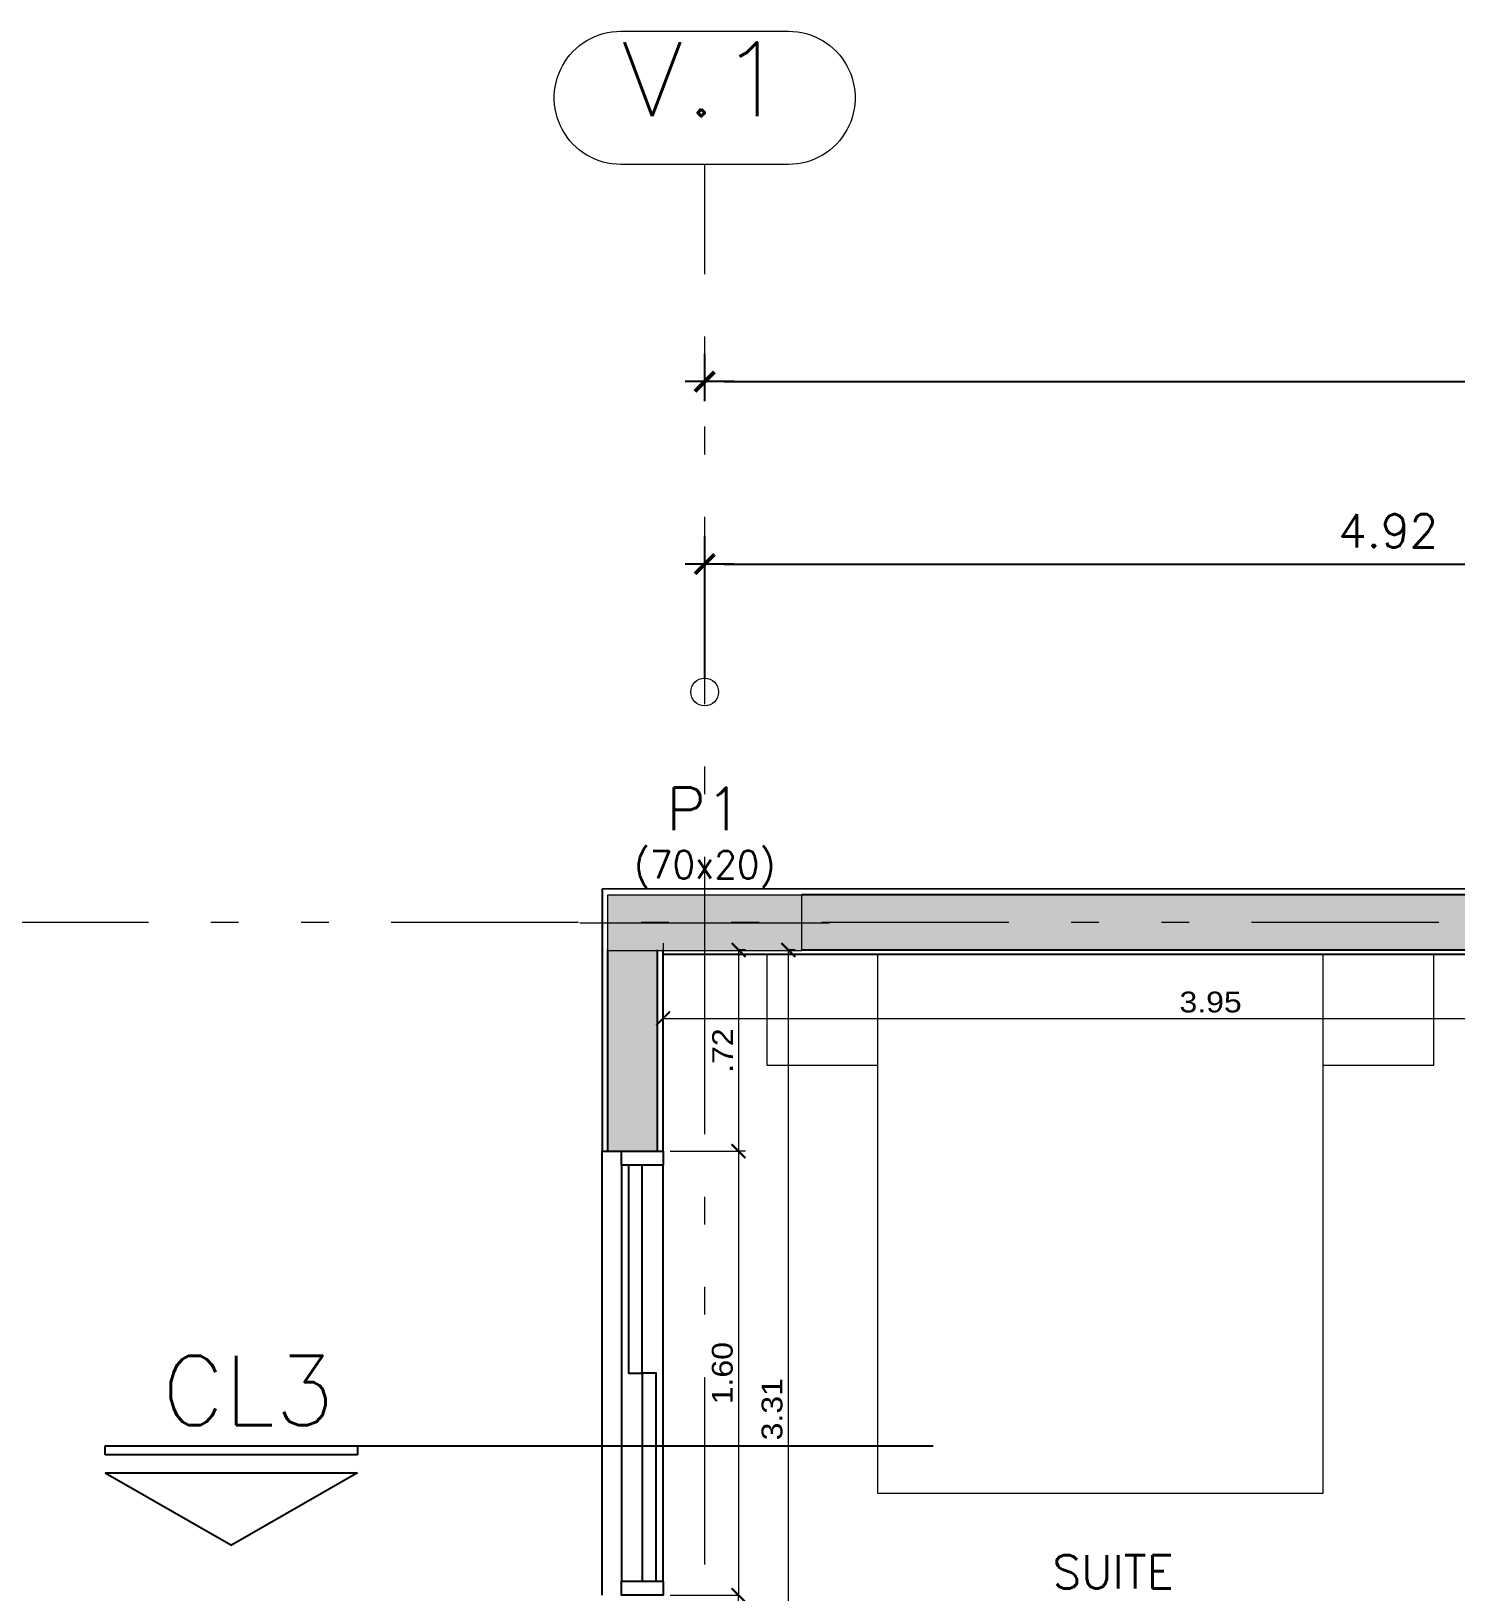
# Model space of a CAD drawing. Header units: metres. Extents: x 219 to 707, y -561 to -17.
# Drawn here: x 339.17 to 344.3, y -222.84 to -217.21 of the extents above; entities that cross this region are included whole.
import ezdxf
from ezdxf.enums import TextEntityAlignment as Align

# ---------------------------------------------------------------- set-up
doc = ezdxf.new("R2010")
doc.units = ezdxf.units.M
doc.linetypes.add('CYPE_RAYAPUNTOPUNTO', pattern=[0.45, 0.225, -0.075, 0, -0.075, 0, -0.075])
for name, color, linetype in [('A-Aberturas', 2, 'Continuous'), ('A-Muros', 4, 'Continuous'), ('A-Revoques', 1, 'Continuous'), ('A-Texto', 3, 'Continuous'), ('Dr Ejes en bloque', 4, 'Continuous'), ('TCOTA', 1, 'Continuous')]:
    doc.layers.add(name, color=color, linetype=linetype)
for name, color, linetype, lineweight in [('A-Equipamiento', 251, 'Continuous', 5), ('COTAS_ACOTACION', 2, 'Continuous', 0), ('COTAS_REF_LINEAS', 2, 'Continuous', 0), ('COTAS_REPLANTEO', 7, 'CYPE_RAYAPUNTOPUNTO', 0), ('PILAR_DIM', 253, 'Continuous', 0), ('PILAR_EJES', 1, 'Continuous', 0), ('PILAR_HORMIGON', 5, 'Continuous', 20), ('PILAR_REF', 253, 'Continuous', 0)]:
    doc.layers.add(name, color=color, linetype=linetype, lineweight=lineweight)
doc.layers.add('M4-Muro Hueco 22', color=42, linetype='Continuous', transparency=0.5)
doc.styles.add('1-50', font='arial.ttf', dxfattribs={"width": 1.1, "height": 0.075})
doc.styles.add('CYPETXT', font='romans', dxfattribs={"height": 0.2})
doc.styles.add('T12', font='romans.shx', dxfattribs={"height": 0.12})
doc.styles.add('T25', font='romans.shx', dxfattribs={"height": 0.25})
doc.dimstyles.new('1-50', dxfattribs={"dimscale": 0, "dimtxt": 0.075, "dimasz": 0.05, "dimexe": 0, "dimexo": 0.025, "dimgap": 0.02, "dimtad": 1, "dimzin": 4, "dimdsep": 46, "dimtxsty": '1-50', "dimblk": 'ARCHTICK', "dimcen": 0.09, "dimclrd": 256, "dimclre": 8, "dimclrt": 2, "dimadec": 0, "dimazin": 3, "dimtfac": 1, "dimtofl": 0, "dimtmove": 2, "dimatfit": 3, "dimldrblk": 'OPEN90', "dimfxl": 1, "dimtolj": 1, "dimtzin": 0, "dimlwd": 18, "dimlwe": 18, "dimarcsym": 0})
doc.dimstyles.new('DIM50', dxfattribs={"dimtxt": 0.12, "dimasz": 0.07, "dimexe": 0.1, "dimexo": 0.05, "dimgap": 0.06, "dimtad": 1, "dimzin": 4, "dimdsep": 46, "dimtxsty": 'T12', "dimblk1": 'COTA1', "dimblk2": 'COTA1', "dimsah": 1, "dimcen": 0.07, "dimclrt": 3, "dimadec": 0, "dimazin": 0, "dimtfac": 1, "dimtmove": 2, "dimatfit": 0, "dimldrblk": 'COTA1', "dimfxl": 1, "dimtolj": 1, "dimtzin": 4, "dimarcsym": 0})

# ---------------------------------------------------------------- blocks, each defined once
blk = doc.blocks.new('A$Cdcc540ea')
for points in [[(-0.15, -0.1), (0, -0.1), (0, -0.15), (-0.15, -0.15), (-0.15, -0.1)], [(-0.15, -1.65), (0, -1.65), (0, -1.7), (-0.15, -1.7), (-0.15, -1.65)]]:
    blk.add_lwpolyline(points)
at = {"color": 1}
blk.add_lwpolyline([(-0.15, -1.65), (0, -1.65), (0, -0.15), (-0.15, -0.15)], close=True, dxfattribs=at)
for points in [[(-0.075, -0.9), (-0.075, -0.15), (-0.125, -0.15), (-0.125, -0.9)], [(-0.025, -1.65), (-0.025, -0.9), (-0.075, -0.9), (-0.075, -1.65)]]:
    blk.add_lwpolyline(points, close=True)
blk = doc.blocks.new('_ArchTick')
at = {"color": 0, "linetype": 'ByBlock', "const_width": 0.15}
blk.add_lwpolyline([(-0.5, -0.5), (0.5, 0.5)], dxfattribs=at)
blk = doc.blocks.new('*D617')
at = {"layer": 'Defpoints', "color": 0, "transparency": 16777216}
for p in [(341.4459, -222.8487), (341.7178, -222.8487), (341.637, -223.8339)]:
    blk.add_point(p, dxfattribs=at)
at = {"layer": 'TCOTA', "color": 8, "lineweight": 18, "transparency": 16777216}
for p, q in [((341.4709, -222.8487), (341.7178, -222.8487)), ((341.662, -223.8339), (341.7178, -223.8339))]:
    blk.add_line(p, q, dxfattribs=at)
at = {"layer": 'TCOTA', "lineweight": 18, "transparency": 16777216}
blk.add_line((341.7178, -223.8339), (341.7178, -222.8487), dxfattribs=at)
at = {"layer": 'TCOTA', "lineweight": 18, "transparency": 16777216, "xscale": 0.05, "yscale": 0.05, "zscale": 0.05}
for p, rotation in [((341.7178, -222.8487), 90), ((341.7178, -223.8339), 270)]:
    blk.add_blockref('_ArchTick', p, dxfattribs=dict(at, rotation=rotation))
at = {"layer": 'TCOTA', "color": 2, "transparency": 16777216, "insert": (341.6595, -223.3413), "char_height": 0.075, "attachment_point": 5, "rotation": 90, "style": '1-50'}
blk.add_mtext('\\A1;.99', dxfattribs=at)
blk = doc.blocks.new('_Open90')
at = {"color": 0, "linetype": 'ByBlock', "lineweight": -2}
for p, q in [((0, 0), (-1, 0)), ((-0.5, 0.5), (0, 0)), ((0, 0), (-0.5, -0.5))]:
    blk.add_line(p, q, dxfattribs=at)
blk = doc.blocks.new('*D618')
at = {"layer": 'Defpoints', "color": 0, "transparency": 16777216}
for p in [(341.4459, -221.2487), (341.4459, -222.8487), (341.7178, -222.8487)]:
    blk.add_point(p, dxfattribs=at)
at = {"layer": 'TCOTA', "color": 8, "lineweight": 18, "transparency": 16777216}
for p, q in [((341.4709, -221.2487), (341.7178, -221.2487)), ((341.4709, -222.8487), (341.7178, -222.8487))]:
    blk.add_line(p, q, dxfattribs=at)
at = {"layer": 'TCOTA', "lineweight": 18, "transparency": 16777216}
blk.add_line((341.7178, -221.2487), (341.7178, -222.8487), dxfattribs=at)
at = {"layer": 'TCOTA', "lineweight": 18, "transparency": 16777216, "xscale": 0.05, "yscale": 0.05, "zscale": 0.05}
for p, rotation in [((341.7178, -221.2487), 90), ((341.7178, -222.8487), 270)]:
    blk.add_blockref('_ArchTick', p, dxfattribs=dict(at, rotation=rotation))
at = {"layer": 'TCOTA', "color": 2, "transparency": 16777216, "insert": (341.6595, -222.0487), "char_height": 0.075, "attachment_point": 5, "rotation": 90, "style": '1-50'}
blk.add_mtext('\\A1;1.60', dxfattribs=at)
blk = doc.blocks.new('*D619')
at = {"layer": 'Defpoints', "color": 0, "transparency": 16777216}
for p in [(341.7178, -220.5237), (341.7178, -221.2487), (341.7178, -221.2487)]:
    blk.add_point(p, dxfattribs=at)
at = {"layer": 'TCOTA', "color": 8, "lineweight": 18, "transparency": 16777216}
for p, q in [((341.7428, -220.5237), (341.7178, -220.5237)), ((341.7428, -221.2487), (341.7178, -221.2487))]:
    blk.add_line(p, q, dxfattribs=at)
at = {"layer": 'TCOTA', "lineweight": 18, "transparency": 16777216}
blk.add_line((341.7178, -220.5237), (341.7178, -221.2487), dxfattribs=at)
at = {"layer": 'TCOTA', "lineweight": 18, "transparency": 16777216, "xscale": 0.05, "yscale": 0.05, "zscale": 0.05}
for p, rotation in [((341.7178, -220.5237), 90), ((341.7178, -221.2487), 270)]:
    blk.add_blockref('_ArchTick', p, dxfattribs=dict(at, rotation=rotation))
at = {"layer": 'TCOTA', "color": 2, "transparency": 16777216, "insert": (341.6602, -220.8862), "char_height": 0.075, "attachment_point": 5, "rotation": 90, "style": '1-50'}
blk.add_mtext('\\A1;.72', dxfattribs=at)
blk = doc.blocks.new('*D620')
at = {"layer": 'Defpoints', "color": 0, "transparency": 16777216}
for p in [(341.4459, -220.4737), (345.3909, -220.524), (345.3909, -220.7702)]:
    blk.add_point(p, dxfattribs=at)
at = {"layer": 'TCOTA', "color": 8, "lineweight": 18, "transparency": 16777216}
for p, q in [((341.4459, -220.4987), (341.4459, -220.7702)), ((345.3909, -220.549), (345.3909, -220.7702))]:
    blk.add_line(p, q, dxfattribs=at)
at = {"layer": 'TCOTA', "lineweight": 18, "transparency": 16777216}
blk.add_line((341.4459, -220.7702), (345.3909, -220.7702), dxfattribs=at)
at = {"layer": 'TCOTA', "lineweight": 18, "transparency": 16777216, "xscale": 0.05, "yscale": 0.05, "zscale": 0.05, "rotation": 180}
blk.add_blockref('_ArchTick', (341.4459, -220.7702), dxfattribs=at)
at = {"layer": 'TCOTA', "lineweight": 18, "transparency": 16777216, "xscale": 0.05, "yscale": 0.05, "zscale": 0.05}
blk.add_blockref('_ArchTick', (345.3909, -220.7702), dxfattribs=at)
at = {"layer": 'TCOTA', "color": 2, "transparency": 16777216, "insert": (343.4184, -220.7118), "char_height": 0.075, "attachment_point": 5, "style": '1-50'}
blk.add_mtext('\\A1;3.95', dxfattribs=at)
blk = doc.blocks.new('*D635')
at = {"layer": 'Defpoints', "color": 0, "transparency": 16777216}
for p in [(341.897, -220.5237), (341.897, -220.5237), (341.897, -223.8339)]:
    blk.add_point(p, dxfattribs=at)
at = {"layer": 'TCOTA', "color": 8, "lineweight": 18, "transparency": 16777216}
for p, q in [((341.922, -220.5237), (341.897, -220.5237)), ((341.922, -223.8339), (341.897, -223.8339))]:
    blk.add_line(p, q, dxfattribs=at)
at = {"layer": 'TCOTA', "lineweight": 18, "transparency": 16777216}
blk.add_line((341.897, -223.8339), (341.897, -220.5237), dxfattribs=at)
at = {"layer": 'TCOTA', "lineweight": 18, "transparency": 16777216, "xscale": 0.05, "yscale": 0.05, "zscale": 0.05}
for p, rotation in [((341.897, -220.5237), 90), ((341.897, -223.8339), 270)]:
    blk.add_blockref('_ArchTick', p, dxfattribs=dict(at, rotation=rotation))
at = {"layer": 'TCOTA', "color": 2, "transparency": 16777216, "insert": (341.8387, -222.1788), "char_height": 0.075, "attachment_point": 5, "rotation": 90, "style": '1-50'}
blk.add_mtext('\\A1;3.31', dxfattribs=at)
blk = doc.blocks.new('Ejes del pilar')
at = {"layer": 'PILAR_EJES'}
for p, q in [((0, -0.5), (0, 0.5)), ((-0.5, 0), (0.5, 0))]:
    blk.add_line(p, q, dxfattribs=at)
blk = doc.blocks.new('A$Ccec89f46')
at = {"transparency": 33554559}
h = blk.add_hatch(color=253, dxfattribs=at)
h.paths.add_polyline_path([(-16.5, 0.1), (-16.85, 0.1), (-16.85, 0), (-16.5, 0)])
h.paths.add_polyline_path([(-16.5, -0.1), (-16.5, 0), (-16.85, 0), (-16.85, -0.1)])
h.paths.add_polyline_path([(-17.2, -0.1), (-16.85, -0.1), (-16.85, 0), (-17.2, 0)])
h.paths.add_polyline_path([(-17.2, 0.1), (-17.2, 0), (-16.85, 0), (-16.85, 0.1)])
h.paths.add_polyline_path([(-11.525, 0.0996), (-11.925, 0.0996), (-11.925, -0.0004), (-11.525, -0.0004)])
h.paths.add_polyline_path([(-11.525, -0.1004), (-11.525, -0.0004), (-11.925, -0.0004), (-11.925, -0.1004)])
h.paths.add_polyline_path([(-11.9747, -0.0004), (-11.925, -0.0004), (-11.925, 0.0996), (-11.9747, 0.0996)])
h.paths.add_polyline_path([(-11.925, -0.0004), (-11.9747, -0.0004), (-11.9747, -0.1004), (-11.925, -0.1004)])
h.paths.add_polyline_path([(-12.325, -0.1004), (-11.9747, -0.1004), (-11.9747, -0.0004), (-12.325, -0.0004)])
h.paths.add_polyline_path([(-12.325, 0.0996), (-12.325, -0.0004), (-11.9747, -0.0004), (-11.9747, 0.0996)])
h.paths.add_polyline_path([(-7.3, 0.1), (-7.3, -0.05), (-6.95, -0.05), (-6.95, 0.1)])
h.paths.add_polyline_path([(-6.6, 0.1), (-6.95, 0.1), (-6.95, -0.05), (-6.6, -0.05)])
h.paths.add_polyline_path([(-6.6, -0.2), (-6.6, -0.05), (-6.95, -0.05), (-6.95, -0.2)])
h.paths.add_polyline_path([(-7.3, -0.2), (-6.95, -0.2), (-6.95, -0.05), (-7.3, -0.05)])
at = {"layer": 'PILAR_HORMIGON'}
blk.add_lwpolyline([(-17.2, -0.1), (-16.5, -0.1), (-16.5, 0.1), (-17.2, 0.1), (-17.2, -0.1)], close=True, dxfattribs=at)
blk.add_lwpolyline([(-17.2, -0.1), (-16.5, -0.1), (-16.5, 0.1), (-17.2, 0.1), (-17.2, -0.1)], close=True, dxfattribs=at)
at = {"layer": 'PILAR_EJES', "xscale": 0.9000000000000001, "yscale": 0.4}
blk.add_blockref('Ejes del pilar', (-16.85, 0), dxfattribs=at)
blk.add_blockref('Ejes del pilar', (-16.85, 0), dxfattribs=at)
at = {"layer": 'PILAR_DIM', "lineweight": 0, "style": 'CYPETXT', "width": 0.882521}
blk.add_text('(70x20)', height=0.1, dxfattribs=at).set_placement((-17.1042, 0.16), (-16.5957, 0.16), align=Align.FIT)
blk.add_text('(70x20)', height=0.1, dxfattribs=at).set_placement((-17.1042, 0.16), (-16.5957, 0.16), align=Align.FIT)
at = {"layer": 'PILAR_REF', "style": 'CYPETXT', "width": 1.18446}
blk.add_text('P1', height=0.15333, dxfattribs=at).set_placement((-16.9884, 0.3342), (-16.7116, 0.3342), align=Align.FIT)
blk.add_text('P1', height=0.15333, dxfattribs=at).set_placement((-16.9884, 0.3342), (-16.7116, 0.3342), align=Align.FIT)
blk = doc.blocks.new('Flecha2')
for p, q in [((-0.35, -0.2), (0, 0)), ((0.35, -0.2), (0, 0)), ((-0.35, -0.2), (0.35, -0.2)), ((0.35, -0.25), (-0.35, -0.25)), ((-0.35, -0.25), (-0.35, -0.275)), ((0.35, -0.275), (0.35, -0.25)), ((-0.35, -0.275), (0.35, -0.275))]:
    blk.add_line(p, q)
blk = doc.blocks.new('COTA1')
for p, q in [((0, 1), (0, -1)), ((-1.5, 0), (1, 0))]:
    blk.add_line(p, q)
at = {"const_width": 0.2}
blk.add_lwpolyline([(-0.5, -0.5), (0.5, 0.5)], dxfattribs=at)
blk = doc.blocks.new('*D847')
at = {"layer": 'Defpoints', "color": 0, "transparency": 16777216}
for p in [(115.8777, 145.6949), (139.0277, 145.6949), (139.0277, 145.6949)]:
    blk.add_point(p, dxfattribs=at)
at = {"layer": 'TCOTA', "color": 0, "lineweight": -2, "transparency": 16777216}
for p, q in [((115.8777, 145.7449), (115.8777, 145.7949)), ((139.0277, 145.7449), (139.0277, 145.7949)), ((115.9477, 145.6949), (138.9577, 145.6949))]:
    blk.add_line(p, q, dxfattribs=at)
at = {"layer": 'TCOTA', "color": 0, "lineweight": -2, "transparency": 16777216, "xscale": 0.07, "yscale": 0.07, "zscale": 0.07, "rotation": 180}
blk.add_blockref('COTA1', (115.8777, 145.6949), dxfattribs=at)
at = {"layer": 'TCOTA', "color": 0, "lineweight": -2, "transparency": 16777216, "xscale": 0.07, "yscale": 0.07, "zscale": 0.07}
blk.add_blockref('COTA1', (139.0277, 145.6949), dxfattribs=at)
at = {"layer": 'TCOTA', "color": 3, "transparency": 16777216, "insert": (127.4527, 145.8149), "char_height": 0.12, "attachment_point": 5, "style": 'T12'}
blk.add_mtext('\\A1;23.15', dxfattribs=at)
blk = doc.blocks.new('*D840')
at = {"layer": 'Defpoints', "color": 0, "transparency": 16777216}
for p in [(120.8027, 145.0374), (115.8777, 144.5765), (120.8027, 144.5765)]:
    blk.add_point(p, dxfattribs=at)
at = {"layer": 'TCOTA', "color": 0, "lineweight": -2, "transparency": 16777216}
for p, q in [((115.8777, 144.6265), (115.8777, 145.1374)), ((120.8027, 144.6265), (120.8027, 145.1374)), ((115.9477, 145.0374), (120.7327, 145.0374))]:
    blk.add_line(p, q, dxfattribs=at)
at = {"layer": 'TCOTA', "color": 0, "lineweight": -2, "transparency": 16777216, "xscale": 0.07, "yscale": 0.07, "zscale": 0.07, "rotation": 180}
blk.add_blockref('COTA1', (115.8777, 145.0374), dxfattribs=at)
at = {"layer": 'TCOTA', "color": 0, "lineweight": -2, "transparency": 16777216, "xscale": 0.07, "yscale": 0.07, "zscale": 0.07}
blk.add_blockref('COTA1', (120.8027, 145.0374), dxfattribs=at)
at = {"layer": 'TCOTA', "color": 3, "transparency": 16777216, "insert": (118.3402, 145.1574), "char_height": 0.12, "attachment_point": 5, "style": 'T12'}
blk.add_mtext('\\A1;4.92', dxfattribs=at)
blk = doc.blocks.new('DSADADASDAS')
at = {"layer": 'COTAS_ACOTACION'}
blk.add_circle((115.8777, 144.5765, -0.525), 0.05, dxfattribs=at)
at = {"layer": 'COTAS_REF_LINEAS'}
blk.add_lwpolyline([(116.1797, 146.9578), (116.1957, 146.9573), (116.2117, 146.9557), (116.2275, 146.953), (116.2431, 146.9493), (116.2584, 146.9446), (116.2734, 146.9388), (116.288, 146.932), (116.302, 146.9243), (116.3155, 146.9157), (116.3284, 146.9062), (116.3407, 146.8958), (116.3522, 146.8847), (116.363, 146.8728), (116.3729, 146.8602), (116.382, 146.847), (116.3902, 146.8332), (116.3974, 146.8189), (116.4037, 146.8041), (116.4089, 146.7889), (116.4132, 146.7735), (116.4164, 146.7577), (116.4185, 146.7419), (116.4196, 146.7259), (116.4196, 146.7098), (116.4185, 146.6938), (116.4164, 146.6779), (116.4132, 146.6622), (116.4089, 146.6467), (116.4037, 146.6316), (116.3974, 146.6168), (116.3902, 146.6025), (116.382, 146.5887), (116.3729, 146.5755), (116.363, 146.5629), (116.3522, 146.551), (116.3407, 146.5398), (116.3284, 146.5295), (116.3155, 146.52), (116.302, 146.5113), (116.288, 146.5036), (116.2734, 146.4969), (116.2584, 146.4911), (116.2431, 146.4864), (116.2275, 146.4826), (116.2117, 146.48), (116.1957, 146.4784), (116.1797, 146.4778), (115.5757, 146.4778), (115.5597, 146.4784), (115.5437, 146.48), (115.5279, 146.4826), (115.5123, 146.4864), (115.497, 146.4911), (115.482, 146.4969), (115.4675, 146.5036), (115.4534, 146.5113), (115.4399, 146.52), (115.427, 146.5295), (115.4147, 146.5398), (115.4032, 146.551), (115.3924, 146.5629), (115.3825, 146.5755), (115.3734, 146.5887), (115.3652, 146.6025), (115.358, 146.6168), (115.3517, 146.6316), (115.3465, 146.6467), (115.3422, 146.6622), (115.3391, 146.6779), (115.3369, 146.6938), (115.3358, 146.7098), (115.3358, 146.7259), (115.3369, 146.7419), (115.3391, 146.7577), (115.3422, 146.7735), (115.3465, 146.7889), (115.3517, 146.8041), (115.358, 146.8189), (115.3652, 146.8332), (115.3734, 146.847), (115.3825, 146.8602), (115.3924, 146.8728), (115.4032, 146.8847), (115.4147, 146.8958), (115.427, 146.9062), (115.4399, 146.9157), (115.4534, 146.9243), (115.4675, 146.932), (115.482, 146.9388), (115.497, 146.9446), (115.5123, 146.9493), (115.5279, 146.953), (115.5437, 146.9557), (115.5597, 146.9573), (115.5757, 146.9578), (116.1797, 146.9578)], close=True, dxfattribs=at)
at = {"layer": 'COTAS_REPLANTEO', "ltscale": 3}
for p, q in [((115.8777, 125.9327, -0.525), (115.8777, 146.4778, -0.525)), ((110.0984, 143.7469, -0.525), (141.6696, 143.7469, -0.525))]:
    blk.add_line(p, q, dxfattribs=at)
at = {"layer": 'COTAS_REF_LINEAS', "style": 'CYPETXT', "width": 1.219615}
blk.add_text('V.1', height=0.26667, dxfattribs=at).set_placement((115.5757, 146.6512, -0.525), (116.1797, 146.6512, -0.525), align=Align.FIT)
at = {"layer": 'TCOTA'}
for base, p1, p2, picture, middle in [((139.0277, 145.6949, -0.525), (115.8777, 145.6949, -0.525), (139.0277, 145.6949, -0.525), '*D847', (127.4527, 145.8149, -0.525)), ((120.8027083, 145.0373647, -0.5249959), (115.8777084, 144.576517, -0.5249959), (120.8027083, 144.576517, -0.5249959), '*D840', (118.3402084, 145.1573647, -0.5249959))]:
    dim = blk.add_linear_dim(base=base, p1=p1, p2=p2, dimstyle='DIM50', dxfattribs=at)
    dim.commit()
    dim.dimension.update_dxf_attribs({"geometry": picture, "text_midpoint": middle})

msp = doc.modelspace()

# ---------------------------------------------------------------- hatches: boundary and pattern name
at = {"layer": 'M4-Muro Hueco 22', "transparency": 33554687}
h = msp.add_hatch(color=256, dxfattribs=at)
h.dxf.hatch_style = 1
h.paths.add_polyline_path([(341.9456, -220.3237), (346.1206, -220.3237), (346.1206, -220.524), (341.9456, -220.524)])
h.paths.add_polyline_path([(346.9206, -220.324), (351.1456, -220.324), (351.1456, -220.5237), (346.9206, -220.5237)])
h = msp.add_hatch(color=256, dxfattribs=at)
h.dxf.hatch_style = 1
h.paths.add_polyline_path([(341.2459, -220.5237), (341.4259, -220.5237), (341.4259, -221.2487), (341.2459, -221.2487)])

# ---------------------------------------------------------------- linework, layer by layer
at = {"layer": 'A-Aberturas', "color": 252}
msp.add_line((341.2259, -222.8487), (341.2259, -221.2487), dxfattribs=at)
at = {"layer": 'A-Equipamiento', "transparency": 33554687}
for points in [[(341.8194, -220.9388), (342.2194, -220.9388), (342.2194, -220.5388), (341.8194, -220.5388)], [(343.8225, -220.5387), (343.8225, -222.4824), (342.2194, -222.4824), (342.2194, -220.5387)], [(343.8225, -220.9387), (344.2225, -220.9387), (344.2225, -220.5387), (343.8225, -220.5387)]]:
    msp.add_lwpolyline(points, close=True, dxfattribs=at)
at = {"layer": 'A-Muros', "transparency": 33554687}
for p, q in [((341.9456, -220.3237), (346.1206, -220.3237)), ((341.2459, -220.5237), (341.2459, -221.2487)), ((341.4259, -221.2487), (341.4259, -220.5237)), ((345.4059, -220.524), (341.9456, -220.524)), ((341.2459, -221.2487), (341.4259, -221.2487))]:
    msp.add_line(p, q, dxfattribs=at)
at = {"layer": 'A-Revoques', "transparency": 33554687}
for p, q in [((351.8609, -220.3047), (341.2259, -220.3037)), ((341.2259, -220.3037), (341.2259, -221.2487)), ((341.4459, -221.2487), (341.4459, -220.5237)), ((341.4459, -220.5387), (345.3909, -220.5387)), ((341.2259, -221.2487), (341.4459, -221.2487))]:
    msp.add_line(p, q, dxfattribs=at)
at = {"layer": 'A-Texto'}
msp.add_line((339.4351, -222.3108), (342.4189, -222.3108), dxfattribs=at)
at = {"layer": 'PILAR_HORMIGON'}
msp.add_line((341.4459, -220.5237), (341.4459, -220.5387), dxfattribs=at)

# ---------------------------------------------------------------- block references
msp.add_blockref('A$Ccec89f46', (358.4456, -220.426))
at = {"layer": 'A-Aberturas', "transparency": 33554687}
msp.add_blockref('A$Cdcc540ea', (341.4459, -221.1487), dxfattribs=at)
at = {"layer": 'A-Texto', "xscale": -1.3, "yscale": 1.3, "zscale": 1.3, "rotation": 180}
msp.add_blockref('Flecha2', (339.8901, -222.6683), dxfattribs=at)
at = {"layer": 'Dr Ejes en bloque'}
msp.add_blockref('DSADADASDAS', (225.7179, -364.1705, 0.525), dxfattribs=at)

# ---------------------------------------------------------------- texts
at = {"layer": 'A-Texto', "style": 'T25'}
msp.add_text('CL3', height=0.25, dxfattribs=at).set_placement((339.6396, -222.2359))
at = {"layer": 'A-Texto', "transparency": 33554687, "style": 'T12'}
msp.add_text('SUITE', height=0.12, dxfattribs=at).set_placement((342.8486, -222.8246))

# ---------------------------------------------------------------- dimensions: what is measured, and where the dimension line sits
at = {"layer": 'TCOTA'}
dim = msp.add_linear_dim(base=(345.3909257749, -220.770165317), p1=(341.4459257749, -220.473668725), p2=(345.3909257749, -220.5240482345), dimstyle='1-50', override={"dimscale": 1}, dxfattribs=at)
dim.commit()
dim.dimension.update_dxf_attribs({"geometry": '*D620', "text_midpoint": (343.4184257749, -220.7118467631)})
for base, p1, p2, picture, middle in [((341.71783, -221.24865), (341.71783, -220.52367), (341.71783, -221.24865), '*D619', (341.66018, -220.88616)), ((341.897, -220.5237), (341.897, -223.8339), (341.897, -220.5237), '*D635', (341.8387, -222.1788)), ((341.7178, -222.8487), (341.4459, -221.2487), (341.4459, -222.8487), '*D618', (341.6595, -222.0487)), ((341.7178, -222.8487), (341.637, -223.8339), (341.4459, -222.8487), '*D617', (341.6595, -223.3413))]:
    dim = msp.add_linear_dim(base=base, p1=p1, p2=p2, angle=90, dimstyle='1-50', override={"dimscale": 1}, dxfattribs=at)
    dim.commit()
    dim.dimension.update_dxf_attribs({"geometry": picture, "text_midpoint": middle})

doc.saveas('drawing.dxf')
